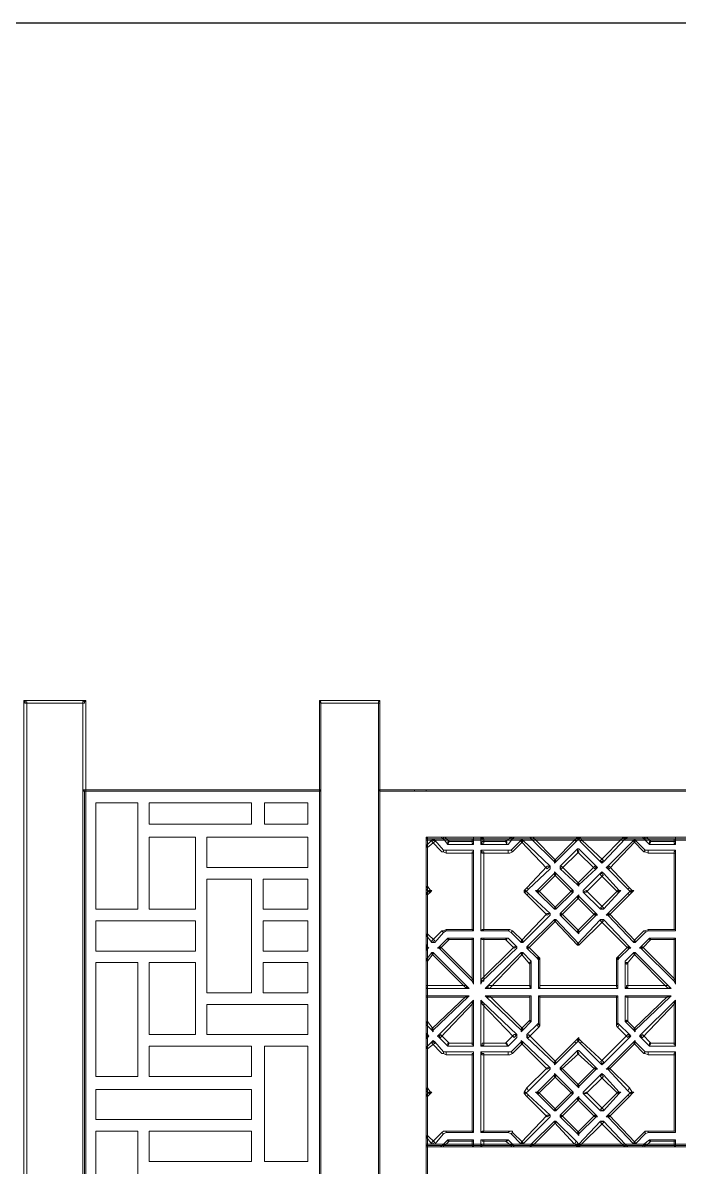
# Model space of a CAD drawing. Extents: x -66030 to 95157, y -13132 to 45879.
# Drawn here: x 75924 to 77701, y 42776 to 45879 of the extents above; entities that cross this region are included whole.
import ezdxf

# ---------------------------------------------------------------- set-up
doc = ezdxf.new("R2010")
doc.units = 0
doc.header["$LTSCALE"] = 100
doc.header["$MEASUREMENT"] = 0
doc.layers.get('0').update_dxf_attribs({"linetype": 'CONTINUOUS'})
doc.layers.add('3', color=11, linetype='CONTINUOUS')

msp = doc.modelspace()

# ---------------------------------------------------------------- linework, layer by layer
at = {"lineweight": 0}
for points in [[(75926.2, 44037.6), (75930.1, 44033.7), (76090.3, 44033.7), (76090.3, 44041.5), (75930.1, 44041.5), (75926.2, 44037.6), (75930.1, 44041.5), (75926.2, 44041.5), (75926.2, 44037.6)], [(75930.1, 39315.3), (75934, 39319.2), (75934, 44037.6), (75926.2, 44037.6), (75926.2, 39319.2), (75930.1, 39315.3), (75926.2, 39319.2), (75926.2, 39315.3), (75930.1, 39315.3)], [(76090.3, 44041.5), (76086.3, 44037.6), (76086.3, 39319.2), (76094.2, 39319.2), (76094.2, 44037.6), (76090.3, 44041.5), (76094.2, 44037.6), (76094.2, 44041.5), (76090.3, 44041.5)], [(76726.9, 44037.6), (76730.8, 44033.7), (76891, 44033.7), (76891, 44041.5), (76730.8, 44041.5), (76726.9, 44037.6), (76730.8, 44041.5), (76726.9, 44041.5), (76726.9, 44037.6)], [(76730.8, 39315.3), (76730.8, 39319.2), (76730.8, 44037.6), (76726.9, 44037.6), (76726.9, 39319.2), (76730.8, 39315.3), (76726.9, 39319.2), (76726.9, 39315.3), (76730.8, 39315.3)], [(76891, 44041.5), (76887.1, 44037.6), (76887.1, 39319.2), (76891, 39319.2), (76891, 44037.6), (76891, 44041.5), (76891, 44037.6), (76891, 44041.5), (76891, 44041.5)], [(76086.3, 43795.4), (76090.3, 43795.4), (76730.8, 43795.4), (76730.8, 43799.3), (76090.3, 43799.3), (76086.3, 43795.4), (76090.3, 43799.3), (76086.3, 43799.3), (76086.3, 43795.4)], [(76090.3, 39475.4), (76094.2, 39479.3), (76094.2, 43795.4), (76086.3, 43795.4), (76086.3, 39479.3), (76090.3, 39475.4), (76086.3, 39479.3), (76086.3, 39475.4), (76090.3, 39475.4)], [(76090.3, 43795.4), (76730.8, 43795.4), (76730.8, 39479.3), (76090.3, 39479.3), (76090.3, 43795.4)], [(76730.8, 43799.3), (76726.9, 43795.4), (76726.9, 39479.3), (76730.8, 39479.3), (76730.8, 43795.4), (76730.8, 43799.3), (76730.8, 43795.4), (76730.8, 43799.3), (76730.8, 43799.3)], [(76891, 43799.3), (76887.1, 43795.4), (76887.1, 39319.2), (76891, 39319.2), (76891, 43795.4), (76891, 43799.3), (76891, 43799.3), (76887.1, 43799.3), (76887.1, 43795.4)], [(76984.7, 43795.4), (76984.7, 43799.3), (76891, 43799.3), (76891, 43795.4), (76984.7, 43795.4), (76984.7, 43795.4), (76984.7, 43799.3), (76984.7, 43799.3), (76984.7, 43799.3)], [(77016, 43795.4), (77016, 43799.3), (76984.7, 43799.3), (76984.7, 43795.4), (77016, 43795.4), (77016, 43795.4), (77016, 43799.3), (77016, 43799.3), (77016, 43799.3)], [(81121.1, 43795.4), (81121.1, 43799.3), (77016, 43799.3), (77016, 43795.4), (81121.1, 43795.4), (81121.1, 43795.4), (81121.1, 43799.3), (81121.1, 43799.3), (81121.1, 43799.3)], [(76234.8, 43764.2), (76234.8, 43475.1), (76121.5, 43475.1), (76121.5, 43764.2), (76234.8, 43764.2)], [(76543.3, 43764.2), (76543.3, 43705.6), (76266, 43705.6), (76266, 43764.2), (76543.3, 43764.2)], [(76695.7, 43705.6), (76578.5, 43705.6), (76578.5, 43764.2), (76695.7, 43764.2), (76695.7, 43705.6)], [(76266, 43475.1), (76266, 43670.4), (76391, 43670.4), (76391, 43475.1), (76266, 43475.1)], [(76695.7, 43588.4), (76422.3, 43588.4), (76422.3, 43670.4), (76695.7, 43670.4), (76695.7, 43588.4)], [(77016, 43670.4), (77016, 43666.5), (81121.1, 43666.5), (81121.1, 43670.4), (77016, 43670.4), (77016, 43670.4), (77016, 43670.4), (77016, 43670.4), (77016, 43670.4)], [(77016, 39315.3), (77019.9, 39319.2), (77019.9, 43670.4), (77016, 43670.4), (77016, 39319.2), (77016, 39315.3), (77016, 39315.3), (77019.9, 39315.3), (77019.9, 39319.2)], [(81125, 43666.5), (81121.1, 43670.4), (77016, 43670.4), (77016, 43662.6), (81121.1, 43662.6), (81125, 43666.5), (81125, 43666.5), (81125, 43670.4), (81121.1, 43670.4)], [(77016, 43670.4), (77016, 43666.5), (77016, 42834.6), (77019.9, 42834.6), (77019.9, 43666.5), (77016, 43670.4), (77016, 43670.4), (77016, 43670.4), (77016, 43666.5)], [(77039.4, 43662.6), (77031.6, 43662.6), (77016, 43647), (77019.9, 43643.1), (77039.4, 43658.7), (77039.4, 43662.6), (77039.4, 43662.6), (77035.5, 43666.5), (77031.6, 43662.6)], [(77062.8, 43631.4), (77062.8, 43635.3), (77039.4, 43662.6), (77031.6, 43658.7), (77058.9, 43631.4), (77062.8, 43631.4), (77058.9, 43631.4), (77058.9, 43631.4), (77062.8, 43631.4)], [(77062.8, 43670.4), (77062.8, 43666.5), (77074.6, 43650.9), (77078.5, 43658.7), (77066.7, 43670.4), (77062.8, 43670.4), (77062.8, 43670.4), (77055, 43670.4), (77062.8, 43666.5)], [(77144.9, 43666.5), (77144.9, 43670.4), (77062.8, 43670.4), (77062.8, 43662.6), (77144.9, 43662.6), (77144.9, 43666.5), (77144.9, 43666.5), (77144.9, 43670.4), (77144.9, 43670.4)], [(77074.6, 43650.9), (77074.6, 43650.9), (77144.9, 43650.9), (77144.9, 43658.7), (77074.6, 43658.7), (77074.6, 43650.9), (77074.6, 43650.9), (77074.6, 43650.9), (77074.6, 43650.9)], [(77144.9, 43650.9), (77144.9, 43654.8), (77144.9, 43666.5), (77141, 43666.5), (77141, 43654.8), (77144.9, 43650.9), (77144.9, 43650.9), (77144.9, 43650.9), (77144.9, 43654.8)], [(77168.3, 43670.4), (77164.4, 43666.5), (77164.4, 43654.8), (77172.2, 43654.8), (77172.2, 43666.5), (77168.3, 43670.4), (77168.3, 43670.4), (77164.4, 43670.4), (77164.4, 43666.5)], [(77164.4, 43654.8), (77168.3, 43650.9), (77234.7, 43650.9), (77234.7, 43658.7), (77168.3, 43658.7), (77164.4, 43654.8), (77164.4, 43654.8), (77164.4, 43650.9), (77168.3, 43650.9)], [(77250.3, 43666.5), (77246.4, 43670.4), (77168.3, 43670.4), (77168.3, 43662.6), (77246.4, 43662.6), (77250.3, 43666.5), (77250.3, 43666.5), (77254.2, 43670.4), (77246.4, 43670.4)], [(77234.7, 43650.9), (77238.6, 43650.9), (77250.3, 43666.5), (77246.4, 43670.4), (77230.8, 43658.7), (77234.7, 43650.9), (77234.7, 43650.9), (77234.7, 43650.9), (77238.6, 43650.9)], [(77250.3, 43631.4), (77250.3, 43631.4), (77277.7, 43658.7), (77273.8, 43662.6), (77246.4, 43635.3), (77250.3, 43631.4), (77250.3, 43631.4), (77250.3, 43631.4), (77250.3, 43631.4)], [(77273.8, 43662.6), (77273.8, 43658.7), (77344.1, 43584.5), (77351.9, 43592.3), (77277.7, 43662.6), (77273.8, 43662.6), (77277.7, 43662.6), (77273.8, 43666.5), (77273.8, 43662.6)], [(77301.1, 43670.4), (77301.1, 43666.5), (77363.6, 43604), (77367.5, 43607.9), (77305, 43670.4), (77301.1, 43670.4), (77301.1, 43670.4), (77297.2, 43670.4), (77301.1, 43666.5)], [(77430, 43666.5), (77426.1, 43670.4), (77301.1, 43670.4), (77301.1, 43662.6), (77426.1, 43662.6), (77430, 43666.5), (77430, 43666.5), (77433.9, 43670.4), (77426.1, 43670.4)], [(77363.6, 43604), (77367.5, 43604), (77422.2, 43658.7), (77418.3, 43662.6), (77363.6, 43607.9), (77363.6, 43604), (77363.6, 43604), (77363.6, 43600.1), (77367.5, 43604)], [(77418.3, 43662.6), (77422.2, 43658.7), (77430, 43666.5), (77426.1, 43670.4), (77418.3, 43662.6), (77418.3, 43662.6), (77422.2, 43658.7), (77422.2, 43658.7), (77422.2, 43658.7)], [(77430, 43670.4), (77430, 43666.5), (77433.9, 43658.7), (77437.8, 43662.6), (77433.9, 43670.4), (77430, 43670.4), (77430, 43670.4), (77422.2, 43670.4), (77430, 43666.5)], [(77555, 43666.5), (77555, 43670.4), (77430, 43670.4), (77430, 43662.6), (77555, 43662.6), (77555, 43666.5), (77555, 43666.5), (77562.8, 43670.4), (77555, 43670.4)], [(77437.8, 43662.6), (77433.9, 43658.7), (77488.6, 43604), (77496.4, 43607.9), (77437.8, 43662.6), (77437.8, 43662.6), (77433.9, 43658.7), (77433.9, 43658.7), (77433.9, 43658.7)], [(77488.6, 43604), (77496.4, 43604), (77555, 43666.5), (77551.1, 43670.4), (77488.6, 43607.9), (77488.6, 43604), (77488.6, 43604), (77492.5, 43600.1), (77496.4, 43604)], [(77508.1, 43584.5), (77512, 43584.5), (77582.3, 43658.7), (77578.4, 43662.6), (77508.1, 43592.3), (77508.1, 43584.5), (77508.1, 43592.3), (77504.2, 43588.4), (77508.1, 43584.5)], [(77578.4, 43662.6), (77578.4, 43658.7), (77605.8, 43631.4), (77609.7, 43635.3), (77582.3, 43662.6), (77578.4, 43662.6), (77582.3, 43662.6), (77582.3, 43666.5), (77578.4, 43662.6)], [(77609.7, 43670.4), (77605.8, 43666.5), (77621.4, 43650.9), (77625.3, 43658.7), (77613.6, 43670.4), (77609.7, 43670.4), (77609.7, 43670.4), (77601.9, 43670.4), (77605.8, 43666.5)], [(77691.7, 43666.5), (77691.7, 43670.4), (77609.7, 43670.4), (77609.7, 43662.6), (77691.7, 43662.6), (77691.7, 43666.5), (77691.7, 43666.5), (77691.7, 43670.4), (77691.7, 43670.4)], [(77621.4, 43650.9), (77621.4, 43650.9), (77691.7, 43650.9), (77691.7, 43658.7), (77621.4, 43658.7), (77621.4, 43650.9), (77621.4, 43650.9), (77621.4, 43650.9), (77621.4, 43650.9)], [(77691.7, 43650.9), (77691.7, 43654.8), (77691.7, 43666.5), (77687.8, 43666.5), (77687.8, 43654.8), (77691.7, 43650.9), (77691.7, 43650.9), (77691.7, 43650.9), (77691.7, 43654.8)], [(77016, 43647), (77016, 43643.1), (77016, 43533.7), (77019.9, 43533.7), (77019.9, 43643.1), (77016, 43647), (77016, 43647), (77016, 43643.1), (77016, 43643.1)], [(77070.6, 43627.5), (77070.6, 43635.3), (77062.8, 43635.3), (77062.8, 43631.4), (77070.6, 43627.5), (77070.6, 43627.5), (77070.6, 43627.5), (77070.6, 43627.5), (77070.6, 43627.5)], [(77144.9, 43631.4), (77144.9, 43635.3), (77070.6, 43635.3), (77070.6, 43627.5), (77144.9, 43627.5), (77144.9, 43631.4), (77144.9, 43631.4), (77144.9, 43635.3), (77144.9, 43635.3)], [(77144.9, 43416.6), (77144.9, 43420.5), (77144.9, 43631.4), (77141, 43631.4), (77141, 43420.5), (77144.9, 43416.6), (77144.9, 43416.6), (77144.9, 43416.6), (77144.9, 43420.5)], [(77164.4, 43631.4), (77168.3, 43627.5), (77238.6, 43627.5), (77238.6, 43635.3), (77168.3, 43635.3), (77164.4, 43631.4), (77168.3, 43635.3), (77164.4, 43635.3), (77164.4, 43631.4)], [(77168.3, 43416.6), (77172.2, 43420.5), (77172.2, 43631.4), (77164.4, 43631.4), (77164.4, 43420.5), (77168.3, 43416.6), (77164.4, 43420.5), (77164.4, 43416.6), (77168.3, 43416.6)], [(77238.6, 43627.5), (77242.5, 43627.5), (77250.3, 43631.4), (77246.4, 43635.3), (77238.6, 43635.3), (77238.6, 43627.5), (77238.6, 43627.5), (77238.6, 43627.5), (77242.5, 43627.5)], [(77379.2, 43584.5), (77383.1, 43584.5), (77430, 43631.4), (77426.1, 43639.2), (77379.2, 43592.3), (77379.2, 43584.5), (77379.2, 43592.3), (77379.2, 43588.4), (77379.2, 43584.5)], [(77426.1, 43639.2), (77426.1, 43631.4), (77473, 43584.5), (77476.9, 43592.3), (77430, 43639.2), (77426.1, 43639.2), (77430, 43639.2), (77430, 43639.2), (77426.1, 43639.2)], [(77605.8, 43631.4), (77609.7, 43631.4), (77617.5, 43627.5), (77617.5, 43635.3), (77609.7, 43635.3), (77605.8, 43631.4), (77605.8, 43631.4), (77605.8, 43631.4), (77609.7, 43631.4)], [(77617.5, 43627.5), (77617.5, 43627.5), (77691.7, 43627.5), (77691.7, 43635.3), (77617.5, 43635.3), (77617.5, 43627.5), (77617.5, 43627.5), (77617.5, 43627.5), (77617.5, 43627.5)], [(77691.7, 43635.3), (77687.8, 43631.4), (77687.8, 43420.5), (77691.7, 43420.5), (77691.7, 43631.4), (77691.7, 43635.3), (77691.7, 43631.4), (77691.7, 43635.3), (77691.7, 43635.3)], [(77351.9, 43592.3), (77344.1, 43592.3), (77289.4, 43533.7), (77293.3, 43529.8), (77351.9, 43584.5), (77351.9, 43592.3), (77351.9, 43584.5), (77351.9, 43588.4), (77351.9, 43592.3)], [(77316.7, 43522), (77320.6, 43522), (77367.5, 43568.9), (77363.6, 43572.8), (77316.7, 43525.9), (77316.7, 43522), (77316.7, 43525.9), (77312.8, 43525.9), (77316.7, 43522)], [(77363.6, 43572.8), (77363.6, 43568.9), (77410.5, 43522), (77414.4, 43525.9), (77367.5, 43572.8), (77363.6, 43572.8), (77367.5, 43572.8), (77363.6, 43576.7), (77363.6, 43572.8)], [(77430, 43541.5), (77430, 43545.4), (77383.1, 43592.3), (77379.2, 43584.5), (77426.1, 43541.5), (77430, 43541.5), (77426.1, 43541.5), (77430, 43537.6), (77430, 43541.5)], [(77476.9, 43592.3), (77473, 43592.3), (77426.1, 43545.4), (77430, 43541.5), (77476.9, 43584.5), (77476.9, 43592.3), (77476.9, 43584.5), (77480.8, 43588.4), (77476.9, 43592.3)], [(77441.7, 43522), (77449.5, 43522), (77496.4, 43568.9), (77488.6, 43572.8), (77441.7, 43525.9), (77441.7, 43522), (77441.7, 43525.9), (77441.7, 43525.9), (77441.7, 43522)], [(77488.6, 43572.8), (77488.6, 43568.9), (77535.5, 43522), (77539.4, 43525.9), (77496.4, 43572.8), (77488.6, 43572.8), (77496.4, 43572.8), (77492.5, 43576.7), (77488.6, 43572.8)], [(77562.8, 43529.8), (77566.7, 43533.7), (77512, 43592.3), (77508.1, 43584.5), (77562.8, 43529.8), (77562.8, 43529.8), (77566.7, 43533.7), (77566.7, 43533.7), (77566.7, 43533.7)], [(76422.3, 43248.6), (76422.3, 43557.2), (76543.3, 43557.2), (76543.3, 43248.6), (76422.3, 43248.6)], [(76695.7, 43475.1), (76574.6, 43475.1), (76574.6, 43557.2), (76695.7, 43557.2), (76695.7, 43475.1)], [(77016, 43533.7), (77016, 43529.8), (77023.8, 43522), (77027.7, 43525.9), (77019.9, 43537.6), (77016, 43533.7), (77016, 43533.7), (77016, 43533.7), (77016, 43529.8)], [(77027.7, 43525.9), (77023.8, 43525.9), (77016, 43518.1), (77019.9, 43514.2), (77027.7, 43522), (77027.7, 43525.9), (77027.7, 43522), (77031.6, 43525.9), (77027.7, 43525.9)], [(77016, 43518.1), (77016, 43514.2), (77016, 43404.8), (77019.9, 43404.8), (77019.9, 43514.2), (77016, 43518.1), (77016, 43518.1), (77016, 43518.1), (77016, 43514.2)], [(77019.9, 43514.2), (77016, 43518.1), (77016, 43518.1), (77019.9, 43514.2), (77019.9, 43514.2), (77019.9, 43514.2), (77019.9, 43514.2), (77019.9, 43514.2), (77019.9, 43514.2)], [(77293.3, 43529.8), (77289.4, 43533.7), (77281.6, 43525.9), (77285.5, 43522), (77293.3, 43529.8), (77293.3, 43529.8), (77289.4, 43533.7), (77289.4, 43533.7), (77289.4, 43533.7)], [(77281.6, 43525.9), (77281.6, 43522), (77289.4, 43514.2), (77293.3, 43518.1), (77285.5, 43525.9), (77281.6, 43525.9), (77281.6, 43525.9), (77281.6, 43525.9), (77281.6, 43522)], [(77293.3, 43518.1), (77289.4, 43514.2), (77344.1, 43459.5), (77351.9, 43463.4), (77293.3, 43518.1), (77293.3, 43518.1), (77289.4, 43514.2), (77289.4, 43514.2), (77289.4, 43514.2)], [(77367.5, 43475.1), (77367.5, 43479), (77320.6, 43525.9), (77316.7, 43522), (77363.6, 43475.1), (77367.5, 43475.1), (77363.6, 43475.1), (77363.6, 43475.1), (77367.5, 43475.1)], [(77414.4, 43525.9), (77410.5, 43525.9), (77363.6, 43479), (77367.5, 43475.1), (77414.4, 43522), (77414.4, 43525.9), (77414.4, 43522), (77414.4, 43525.9), (77414.4, 43525.9)], [(77379.2, 43459.5), (77383.1, 43459.5), (77430, 43506.4), (77426.1, 43510.3), (77379.2, 43463.4), (77379.2, 43459.5), (77379.2, 43463.4), (77379.2, 43459.5), (77379.2, 43459.5)], [(77426.1, 43510.3), (77426.1, 43506.4), (77473, 43459.5), (77476.9, 43463.4), (77430, 43510.3), (77426.1, 43510.3), (77430, 43510.3), (77430, 43514.2), (77426.1, 43510.3)], [(77496.4, 43475.1), (77496.4, 43479), (77449.5, 43525.9), (77441.7, 43522), (77488.6, 43475.1), (77496.4, 43475.1), (77488.6, 43475.1), (77492.5, 43475.1), (77496.4, 43475.1)], [(77539.4, 43525.9), (77535.5, 43525.9), (77488.6, 43479), (77496.4, 43475.1), (77539.4, 43522), (77539.4, 43525.9), (77539.4, 43522), (77543.3, 43525.9), (77539.4, 43525.9)], [(77508.1, 43459.5), (77512, 43459.5), (77566.7, 43514.2), (77562.8, 43518.1), (77508.1, 43463.4), (77508.1, 43459.5), (77508.1, 43463.4), (77504.2, 43459.5), (77508.1, 43459.5)], [(77574.5, 43522), (77574.5, 43525.9), (77566.7, 43533.7), (77562.8, 43529.8), (77570.6, 43522), (77574.5, 43522), (77574.5, 43522), (77578.4, 43525.9), (77574.5, 43525.9)], [(77562.8, 43518.1), (77566.7, 43514.2), (77574.5, 43522), (77570.6, 43525.9), (77562.8, 43518.1), (77562.8, 43518.1), (77566.7, 43514.2), (77566.7, 43514.2), (77566.7, 43514.2)], [(76121.5, 43443.9), (76391, 43443.9), (76391, 43361.9), (76121.5, 43361.9), (76121.5, 43443.9)], [(76695.7, 43361.9), (76574.6, 43361.9), (76574.6, 43443.9), (76695.7, 43443.9), (76695.7, 43361.9)], [(77351.9, 43463.4), (77344.1, 43463.4), (77273.8, 43389.2), (77277.7, 43385.3), (77351.9, 43459.5), (77351.9, 43463.4), (77351.9, 43459.5), (77351.9, 43459.5), (77351.9, 43463.4)], [(77289.4, 43369.7), (77293.3, 43369.7), (77367.5, 43443.9), (77363.6, 43447.8), (77289.4, 43373.6), (77289.4, 43369.7), (77289.4, 43373.6), (77289.4, 43369.7), (77289.4, 43369.7)], [(77363.6, 43447.8), (77363.6, 43443.9), (77426.1, 43377.5), (77430, 43381.4), (77367.5, 43447.8), (77363.6, 43447.8), (77367.5, 43447.8), (77363.6, 43447.8), (77363.6, 43447.8)], [(77430, 43412.6), (77430, 43416.6), (77383.1, 43463.4), (77379.2, 43459.5), (77426.1, 43412.6), (77430, 43412.6), (77426.1, 43412.6), (77430, 43408.7), (77430, 43412.6)], [(77476.9, 43463.4), (77473, 43463.4), (77426.1, 43416.6), (77430, 43412.6), (77476.9, 43459.5), (77476.9, 43463.4), (77476.9, 43459.5), (77480.8, 43459.5), (77476.9, 43463.4)], [(77426.1, 43377.5), (77430, 43377.5), (77496.4, 43443.9), (77488.6, 43447.8), (77426.1, 43381.4), (77426.1, 43377.5), (77426.1, 43377.5), (77430, 43377.5), (77430, 43377.5)], [(77488.6, 43447.8), (77488.6, 43443.9), (77562.8, 43369.7), (77566.7, 43373.6), (77496.4, 43447.8), (77488.6, 43447.8), (77496.4, 43447.8), (77492.5, 43447.8), (77488.6, 43447.8)], [(77582.3, 43385.3), (77582.3, 43389.2), (77512, 43463.4), (77508.1, 43459.5), (77578.4, 43385.3), (77582.3, 43385.3), (77578.4, 43385.3), (77582.3, 43385.3), (77582.3, 43385.3)], [(77031.6, 43385.3), (77039.4, 43385.3), (77062.8, 43412.6), (77058.9, 43416.6), (77031.6, 43389.2), (77031.6, 43385.3), (77031.6, 43385.3), (77035.5, 43385.3), (77039.4, 43385.3)], [(77058.9, 43416.6), (77062.8, 43412.6), (77070.6, 43416.6), (77070.6, 43420.5), (77062.8, 43416.6), (77058.9, 43416.6), (77062.8, 43416.6), (77058.9, 43416.6), (77058.9, 43416.6)], [(77070.6, 43420.5), (77070.6, 43416.6), (77144.9, 43416.6), (77144.9, 43420.5), (77070.6, 43420.5), (77070.6, 43420.5), (77070.6, 43420.5), (77070.6, 43420.5), (77070.6, 43420.5)], [(77242.5, 43420.5), (77238.6, 43420.5), (77168.3, 43420.5), (77168.3, 43416.6), (77238.6, 43416.6), (77242.5, 43420.5), (77242.5, 43420.5), (77238.6, 43420.5), (77238.6, 43420.5)], [(77250.3, 43416.6), (77250.3, 43416.6), (77242.5, 43420.5), (77238.6, 43416.6), (77246.4, 43412.6), (77250.3, 43416.6), (77250.3, 43416.6), (77250.3, 43416.6), (77250.3, 43416.6)], [(77277.7, 43385.3), (77277.7, 43389.2), (77250.3, 43416.6), (77246.4, 43412.6), (77273.8, 43385.3), (77277.7, 43385.3), (77273.8, 43385.3), (77273.8, 43385.3), (77277.7, 43385.3)], [(77609.7, 43416.6), (77605.8, 43416.6), (77578.4, 43389.2), (77582.3, 43385.3), (77609.7, 43412.6), (77609.7, 43416.6), (77609.7, 43416.6), (77605.8, 43416.6), (77605.8, 43416.6)], [(77617.5, 43420.5), (77617.5, 43420.5), (77609.7, 43416.6), (77609.7, 43412.6), (77617.5, 43416.6), (77617.5, 43420.5), (77617.5, 43420.5), (77617.5, 43420.5), (77617.5, 43420.5)], [(77691.7, 43420.5), (77691.7, 43420.5), (77617.5, 43420.5), (77617.5, 43416.6), (77691.7, 43416.6), (77691.7, 43420.5), (77691.7, 43416.6), (77691.7, 43416.6), (77691.7, 43420.5)], [(77016, 43404.8), (77016, 43404.8), (77031.6, 43385.3), (77039.4, 43389.2), (77019.9, 43408.7), (77016, 43404.8), (77016, 43404.8), (77016, 43404.8), (77016, 43404.8)], [(77019.9, 43373.6), (77016, 43373.6), (77016, 43369.7), (77019.9, 43369.7), (77019.9, 43373.6), (77019.9, 43373.6), (77019.9, 43373.6), (77016, 43381.4), (77016, 43373.6)], [(77051.1, 43369.7), (77055, 43369.7), (77078.5, 43393.1), (77074.6, 43397), (77051.1, 43373.6), (77051.1, 43369.7), (77051.1, 43373.6), (77047.2, 43369.7), (77051.1, 43369.7)], [(77074.6, 43397), (77074.6, 43393.1), (77144.9, 43393.1), (77144.9, 43397), (77074.6, 43397), (77074.6, 43397), (77074.6, 43397), (77074.6, 43397), (77074.6, 43397)], [(77144.9, 43397), (77141, 43397), (77141, 43279.8), (77144.9, 43279.8), (77144.9, 43397), (77144.9, 43397), (77144.9, 43397), (77144.9, 43397), (77144.9, 43397)], [(77168.3, 43279.8), (77172.2, 43279.8), (77172.2, 43397), (77164.4, 43397), (77164.4, 43279.8), (77168.3, 43279.8), (77164.4, 43279.8), (77164.4, 43272), (77168.3, 43279.8)], [(77164.4, 43397), (77168.3, 43393.1), (77234.7, 43393.1), (77234.7, 43397), (77168.3, 43397), (77164.4, 43397), (77168.3, 43397), (77164.4, 43397), (77164.4, 43397)], [(77234.7, 43397), (77230.8, 43393.1), (77254.2, 43369.7), (77262, 43373.6), (77238.6, 43397), (77234.7, 43397), (77238.6, 43397), (77234.7, 43397), (77234.7, 43397)], [(77598, 43369.7), (77601.9, 43369.7), (77625.3, 43393.1), (77621.4, 43397), (77598, 43373.6), (77598, 43369.7), (77598, 43373.6), (77594, 43369.7), (77598, 43369.7)], [(77621.4, 43397), (77621.4, 43393.1), (77691.7, 43393.1), (77691.7, 43397), (77621.4, 43397), (77621.4, 43397), (77621.4, 43397), (77621.4, 43397), (77621.4, 43397)], [(77691.7, 43397), (77687.8, 43397), (77687.8, 43279.8), (77691.7, 43279.8), (77691.7, 43397), (77691.7, 43397), (77691.7, 43397), (77691.7, 43397), (77691.7, 43397)], [(77019.9, 43369.7), (77019.9, 43373.6), (77019.9, 43373.6), (77016, 43369.7), (77016, 43369.7), (77019.9, 43369.7), (77019.9, 43369.7), (77023.8, 43369.7), (77019.9, 43373.6)], [(77016, 43369.7), (77019.9, 43369.7), (77019.9, 43369.7), (77016, 43373.6), (77016, 43373.6), (77016, 43369.7), (77016, 43369.7), (77016, 43361.9), (77019.9, 43369.7)], [(77035.5, 43358), (77031.6, 43358), (77016, 43338.4), (77019.9, 43334.5), (77035.5, 43354.1), (77035.5, 43358), (77035.5, 43358), (77035.5, 43358), (77031.6, 43358)], [(77125.3, 43260.3), (77129.2, 43264.2), (77035.5, 43358), (77031.6, 43354.1), (77125.3, 43260.3), (77125.3, 43260.3), (77125.3, 43260.3), (77133.1, 43260.3), (77129.2, 43264.2)], [(77144.9, 43279.8), (77144.9, 43283.7), (77055, 43373.6), (77051.1, 43369.7), (77141, 43279.8), (77144.9, 43279.8), (77141, 43279.8), (77144.9, 43272), (77144.9, 43279.8)], [(77262, 43373.6), (77254.2, 43373.6), (77164.4, 43283.7), (77168.3, 43279.8), (77262, 43369.7), (77262, 43373.6), (77262, 43369.7), (77262, 43369.7), (77262, 43373.6)], [(77183.9, 43260.3), (77187.8, 43260.3), (77277.7, 43354.1), (77273.8, 43358), (77180, 43264.2), (77183.9, 43260.3), (77180, 43264.2), (77176.1, 43260.3), (77183.9, 43260.3)], [(77273.8, 43358), (77273.8, 43354.1), (77297.2, 43326.7), (77301.1, 43334.5), (77277.7, 43358), (77273.8, 43358), (77277.7, 43358), (77273.8, 43358), (77273.8, 43358)], [(77316.7, 43342.3), (77320.6, 43346.2), (77293.3, 43373.6), (77289.4, 43369.7), (77316.7, 43342.3), (77316.7, 43342.3), (77320.6, 43346.2), (77320.6, 43346.2), (77320.6, 43346.2)], [(77566.7, 43373.6), (77562.8, 43373.6), (77535.5, 43346.2), (77539.4, 43342.3), (77566.7, 43369.7), (77566.7, 43373.6), (77566.7, 43369.7), (77570.6, 43369.7), (77566.7, 43373.6)], [(77555, 43330.6), (77558.9, 43326.7), (77582.3, 43354.1), (77578.4, 43358), (77555, 43334.5), (77555, 43330.6), (77555, 43334.5), (77555, 43330.6), (77555, 43330.6)], [(77578.4, 43358), (77578.4, 43354.1), (77672.2, 43260.3), (77676.1, 43264.2), (77582.3, 43358), (77578.4, 43358), (77582.3, 43358), (77582.3, 43358), (77578.4, 43358)], [(77691.7, 43279.8), (77691.7, 43283.7), (77601.9, 43373.6), (77598, 43369.7), (77687.8, 43279.8), (77691.7, 43279.8), (77687.8, 43279.8), (77691.7, 43272), (77691.7, 43279.8)], [(76121.5, 43330.6), (76234.8, 43330.6), (76234.8, 43022), (76121.5, 43022), (76121.5, 43330.6)], [(76266, 43330.6), (76391, 43330.6), (76391, 43135.3), (76266, 43135.3), (76266, 43330.6)], [(76695.7, 43248.6), (76574.6, 43248.6), (76574.6, 43330.6), (76695.7, 43330.6), (76695.7, 43248.6)], [(77016, 43338.4), (77016, 43338.4), (77016, 43264.2), (77019.9, 43264.2), (77019.9, 43338.4), (77016, 43338.4), (77016, 43338.4), (77016, 43338.4), (77016, 43338.4)], [(77301.1, 43334.5), (77297.2, 43330.6), (77297.2, 43264.2), (77301.1, 43264.2), (77301.1, 43330.6), (77301.1, 43334.5), (77301.1, 43330.6), (77301.1, 43330.6), (77301.1, 43334.5)], [(77324.5, 43342.3), (77324.5, 43342.3), (77320.6, 43346.2), (77316.7, 43342.3), (77320.6, 43338.4), (77324.5, 43342.3), (77324.5, 43342.3), (77324.5, 43342.3), (77324.5, 43342.3)], [(77324.5, 43260.3), (77324.5, 43264.2), (77324.5, 43342.3), (77320.6, 43342.3), (77320.6, 43264.2), (77324.5, 43260.3), (77320.6, 43264.2), (77320.6, 43260.3), (77324.5, 43260.3)], [(77539.4, 43342.3), (77535.5, 43346.2), (77531.6, 43342.3), (77535.5, 43338.4), (77539.4, 43342.3), (77539.4, 43342.3), (77535.5, 43346.2), (77535.5, 43346.2), (77535.5, 43346.2)], [(77531.6, 43342.3), (77531.6, 43342.3), (77531.6, 43264.2), (77535.5, 43264.2), (77535.5, 43342.3), (77531.6, 43342.3), (77531.6, 43342.3), (77531.6, 43342.3), (77531.6, 43342.3)], [(77558.9, 43260.3), (77562.8, 43264.2), (77562.8, 43330.6), (77555, 43330.6), (77555, 43264.2), (77558.9, 43260.3), (77555, 43264.2), (77555, 43260.3), (77558.9, 43260.3)], [(77016, 43264.2), (77016, 43260.3), (77125.3, 43260.3), (77125.3, 43268.1), (77016, 43268.1), (77016, 43264.2), (77016, 43264.2), (77016, 43260.3), (77016, 43260.3)], [(77301.1, 43264.2), (77297.2, 43268.1), (77183.9, 43268.1), (77183.9, 43260.3), (77297.2, 43260.3), (77301.1, 43264.2), (77297.2, 43260.3), (77301.1, 43260.3), (77301.1, 43264.2)], [(77535.5, 43264.2), (77535.5, 43268.1), (77324.5, 43268.1), (77324.5, 43260.3), (77535.5, 43260.3), (77535.5, 43264.2), (77535.5, 43260.3), (77535.5, 43260.3), (77535.5, 43264.2)], [(77676.1, 43264.2), (77672.2, 43268.1), (77558.9, 43268.1), (77558.9, 43260.3), (77672.2, 43260.3), (77676.1, 43264.2), (77672.2, 43260.3), (77680, 43260.3), (77676.1, 43264.2)], [(77016, 43240.8), (77016, 43240.8), (77016, 43166.6), (77019.9, 43166.6), (77019.9, 43240.8), (77016, 43240.8), (77016, 43240.8), (77016, 43240.8), (77016, 43240.8)], [(77129.2, 43236.9), (77125.3, 43240.8), (77016, 43240.8), (77016, 43236.9), (77125.3, 43236.9), (77129.2, 43236.9), (77129.2, 43236.9), (77133.1, 43240.8), (77125.3, 43240.8)], [(77031.6, 43147), (77035.5, 43147), (77129.2, 43236.9), (77125.3, 43240.8), (77031.6, 43150.9), (77031.6, 43147), (77031.6, 43147), (77035.5, 43143.1), (77035.5, 43147)], [(77051.1, 43127.5), (77055, 43127.5), (77144.9, 43221.3), (77141, 43225.2), (77051.1, 43135.3), (77051.1, 43127.5), (77051.1, 43135.3), (77047.2, 43131.4), (77051.1, 43127.5)], [(77141, 43225.2), (77141, 43221.3), (77141, 43108), (77144.9, 43108), (77144.9, 43221.3), (77141, 43225.2), (77144.9, 43221.3), (77144.9, 43229.1), (77141, 43225.2)], [(77164.4, 43221.3), (77164.4, 43221.3), (77254.2, 43127.5), (77262, 43135.3), (77168.3, 43225.2), (77164.4, 43221.3), (77168.3, 43225.2), (77164.4, 43229.1), (77164.4, 43221.3)], [(77180, 43236.9), (77183.9, 43236.9), (77297.2, 43236.9), (77297.2, 43240.8), (77183.9, 43240.8), (77180, 43236.9), (77183.9, 43240.8), (77176.1, 43240.8), (77180, 43236.9)], [(77277.7, 43147), (77277.7, 43150.9), (77187.8, 43240.8), (77180, 43236.9), (77273.8, 43147), (77277.7, 43147), (77273.8, 43147), (77273.8, 43143.1), (77277.7, 43147)], [(77297.2, 43240.8), (77297.2, 43240.8), (77297.2, 43170.5), (77301.1, 43170.5), (77301.1, 43240.8), (77297.2, 43240.8), (77301.1, 43240.8), (77301.1, 43240.8), (77297.2, 43240.8)], [(77320.6, 43240.8), (77324.5, 43236.9), (77535.5, 43236.9), (77535.5, 43240.8), (77324.5, 43240.8), (77320.6, 43240.8), (77324.5, 43240.8), (77320.6, 43240.8), (77320.6, 43240.8)], [(77324.5, 43158.8), (77324.5, 43162.7), (77324.5, 43240.8), (77320.6, 43240.8), (77320.6, 43162.7), (77324.5, 43158.8), (77324.5, 43158.8), (77324.5, 43162.7), (77324.5, 43162.7)], [(77535.5, 43240.8), (77531.6, 43240.8), (77531.6, 43162.7), (77535.5, 43162.7), (77535.5, 43240.8), (77535.5, 43240.8), (77535.5, 43240.8), (77535.5, 43240.8), (77535.5, 43240.8)], [(77555, 43240.8), (77558.9, 43236.9), (77672.2, 43236.9), (77672.2, 43240.8), (77558.9, 43240.8), (77555, 43240.8), (77558.9, 43240.8), (77555, 43240.8), (77555, 43240.8)], [(77555, 43170.5), (77562.8, 43170.5), (77562.8, 43240.8), (77555, 43240.8), (77555, 43170.5), (77555, 43170.5), (77555, 43170.5), (77555, 43170.5), (77555, 43170.5)], [(77672.2, 43240.8), (77672.2, 43240.8), (77578.4, 43150.9), (77582.3, 43147), (77676.1, 43236.9), (77672.2, 43240.8), (77676.1, 43236.9), (77680, 43240.8), (77672.2, 43240.8)], [(77598, 43127.5), (77601.9, 43127.5), (77691.7, 43221.3), (77687.8, 43225.2), (77598, 43135.3), (77598, 43127.5), (77598, 43135.3), (77594, 43131.4), (77598, 43127.5)], [(77687.8, 43225.2), (77687.8, 43221.3), (77687.8, 43108), (77691.7, 43108), (77691.7, 43221.3), (77687.8, 43225.2), (77691.7, 43221.3), (77691.7, 43229.1), (77687.8, 43225.2)], [(76695.7, 43135.3), (76422.3, 43135.3), (76422.3, 43217.3), (76695.7, 43217.3), (76695.7, 43135.3)], [(77168.3, 43104.1), (77172.2, 43108), (77172.2, 43221.3), (77164.4, 43221.3), (77164.4, 43108), (77168.3, 43104.1), (77164.4, 43108), (77164.4, 43104.1), (77168.3, 43104.1)], [(77016, 43166.6), (77016, 43162.7), (77031.6, 43147), (77035.5, 43150.9), (77019.9, 43170.5), (77016, 43166.6), (77016, 43166.6), (77016, 43166.6), (77016, 43162.7)], [(77301.1, 43170.5), (77297.2, 43174.4), (77273.8, 43150.9), (77277.7, 43147), (77301.1, 43170.5), (77301.1, 43170.5), (77301.1, 43170.5), (77301.1, 43170.5), (77301.1, 43170.5)], [(77289.4, 43127.5), (77293.3, 43127.5), (77320.6, 43154.9), (77316.7, 43162.7), (77289.4, 43135.3), (77289.4, 43127.5), (77289.4, 43135.3), (77289.4, 43131.4), (77289.4, 43127.5)], [(77316.7, 43162.7), (77320.6, 43154.9), (77324.5, 43158.8), (77320.6, 43166.6), (77316.7, 43162.7), (77316.7, 43162.7), (77320.6, 43154.9), (77320.6, 43154.9), (77320.6, 43154.9)], [(77531.6, 43162.7), (77531.6, 43158.8), (77535.5, 43154.9), (77539.4, 43162.7), (77535.5, 43166.6), (77531.6, 43162.7), (77531.6, 43162.7), (77531.6, 43162.7), (77531.6, 43158.8)], [(77539.4, 43162.7), (77535.5, 43154.9), (77562.8, 43127.5), (77566.7, 43135.3), (77539.4, 43162.7), (77539.4, 43162.7), (77535.5, 43154.9), (77535.5, 43154.9), (77535.5, 43154.9)], [(77582.3, 43147), (77582.3, 43150.9), (77558.9, 43174.4), (77555, 43170.5), (77578.4, 43147), (77582.3, 43147), (77578.4, 43147), (77582.3, 43143.1), (77582.3, 43147)], [(77019.9, 43135.3), (77016, 43131.4), (77016, 43131.4), (77019.9, 43131.4), (77019.9, 43131.4), (77019.9, 43135.3), (77019.9, 43135.3), (77016, 43139.2), (77016, 43131.4)], [(77019.9, 43127.5), (77019.9, 43135.3), (77019.9, 43135.3), (77016, 43131.4), (77016, 43127.5), (77019.9, 43127.5), (77019.9, 43127.5), (77023.8, 43131.4), (77019.9, 43135.3)], [(77016, 43131.4), (77019.9, 43127.5), (77019.9, 43127.5), (77016, 43135.3), (77016, 43131.4), (77016, 43131.4), (77016, 43131.4), (77016, 43123.6), (77019.9, 43127.5)], [(77074.6, 43104.1), (77078.5, 43111.9), (77055, 43135.3), (77051.1, 43127.5), (77074.6, 43104.1), (77074.6, 43104.1), (77074.6, 43104.1), (77074.6, 43104.1), (77074.6, 43104.1)], [(77262, 43135.3), (77254.2, 43135.3), (77230.8, 43111.9), (77238.6, 43104.1), (77262, 43127.5), (77262, 43135.3), (77262, 43127.5), (77262, 43131.4), (77262, 43135.3)], [(77367.5, 43057.2), (77367.5, 43061.1), (77293.3, 43135.3), (77289.4, 43127.5), (77363.6, 43057.2), (77367.5, 43057.2), (77363.6, 43057.2), (77363.6, 43053.3), (77367.5, 43057.2)], [(77566.7, 43135.3), (77562.8, 43135.3), (77488.6, 43061.1), (77496.4, 43057.2), (77566.7, 43127.5), (77566.7, 43135.3), (77566.7, 43127.5), (77570.6, 43131.4), (77566.7, 43135.3)], [(77621.4, 43104.1), (77625.3, 43111.9), (77601.9, 43135.3), (77598, 43127.5), (77621.4, 43104.1), (77621.4, 43104.1), (77621.4, 43104.1), (77621.4, 43104.1), (77621.4, 43104.1)], [(76266, 43022), (76266, 43104.1), (76543.3, 43104.1), (76543.3, 43022), (76266, 43022)], [(76695.7, 42791.6), (76578.5, 42791.6), (76578.5, 43104.1), (76695.7, 43104.1), (76695.7, 42791.6)], [(77039.4, 43115.8), (77031.6, 43115.8), (77016, 43100.2), (77019.9, 43096.3), (77039.4, 43111.9), (77039.4, 43115.8), (77039.4, 43115.8), (77035.5, 43119.7), (77031.6, 43115.8)], [(77016, 43100.2), (77016, 43096.3), (77016, 42986.9), (77019.9, 42986.9), (77019.9, 43096.3), (77016, 43100.2), (77016, 43100.2), (77016, 43096.3), (77016, 43096.3)], [(77062.8, 43084.5), (77062.8, 43088.4), (77039.4, 43115.8), (77031.6, 43111.9), (77058.9, 43084.5), (77062.8, 43084.5), (77058.9, 43084.5), (77058.9, 43084.5), (77062.8, 43084.5)], [(77144.9, 43108), (77144.9, 43111.9), (77074.6, 43111.9), (77074.6, 43104.1), (77144.9, 43104.1), (77144.9, 43108), (77144.9, 43104.1), (77144.9, 43104.1), (77144.9, 43108)], [(77238.6, 43104.1), (77234.7, 43111.9), (77168.3, 43111.9), (77168.3, 43104.1), (77234.7, 43104.1), (77238.6, 43104.1), (77234.7, 43104.1), (77234.7, 43104.1), (77238.6, 43104.1)], [(77250.3, 43084.5), (77250.3, 43084.5), (77277.7, 43111.9), (77273.8, 43115.8), (77246.4, 43088.4), (77250.3, 43084.5), (77250.3, 43084.5), (77250.3, 43084.5), (77250.3, 43084.5)], [(77273.8, 43115.8), (77273.8, 43111.9), (77344.1, 43041.6), (77351.9, 43045.5), (77277.7, 43115.8), (77273.8, 43115.8), (77277.7, 43115.8), (77273.8, 43119.7), (77273.8, 43115.8)], [(77422.2, 43111.9), (77418.3, 43115.8), (77363.6, 43061.1), (77367.5, 43057.2), (77422.2, 43111.9), (77422.2, 43111.9), (77418.3, 43115.8), (77418.3, 43115.8), (77418.3, 43115.8)], [(77430, 43123.6), (77426.1, 43123.6), (77418.3, 43115.8), (77422.2, 43111.9), (77430, 43119.7), (77430, 43123.6), (77430, 43123.6), (77430, 43127.5), (77426.1, 43123.6)], [(77433.9, 43111.9), (77437.8, 43115.8), (77430, 43123.6), (77426.1, 43119.7), (77433.9, 43111.9), (77433.9, 43111.9), (77437.8, 43115.8), (77437.8, 43115.8), (77437.8, 43115.8)], [(77496.4, 43057.2), (77496.4, 43061.1), (77437.8, 43115.8), (77433.9, 43111.9), (77488.6, 43057.2), (77496.4, 43057.2), (77488.6, 43057.2), (77492.5, 43053.3), (77496.4, 43057.2)], [(77508.1, 43041.6), (77512, 43041.6), (77582.3, 43111.9), (77578.4, 43115.8), (77508.1, 43045.5), (77508.1, 43041.6), (77508.1, 43045.5), (77504.2, 43041.6), (77508.1, 43041.6)], [(77578.4, 43115.8), (77578.4, 43111.9), (77605.8, 43084.5), (77609.7, 43088.4), (77582.3, 43115.8), (77578.4, 43115.8), (77582.3, 43115.8), (77582.3, 43119.7), (77578.4, 43115.8)], [(77691.7, 43108), (77691.7, 43111.9), (77621.4, 43111.9), (77621.4, 43104.1), (77691.7, 43104.1), (77691.7, 43108), (77691.7, 43104.1), (77691.7, 43104.1), (77691.7, 43108)], [(77070.6, 43080.6), (77070.6, 43088.4), (77062.8, 43088.4), (77062.8, 43084.5), (77070.6, 43080.6), (77070.6, 43080.6), (77070.6, 43080.6), (77070.6, 43080.6), (77070.6, 43080.6)], [(77144.9, 43084.5), (77144.9, 43088.4), (77070.6, 43088.4), (77070.6, 43080.6), (77144.9, 43080.6), (77144.9, 43084.5), (77144.9, 43084.5), (77144.9, 43088.4), (77144.9, 43088.4)], [(77144.9, 42869.7), (77144.9, 42873.6), (77144.9, 43084.5), (77141, 43084.5), (77141, 42873.6), (77144.9, 42869.7), (77144.9, 42869.7), (77144.9, 42869.7), (77144.9, 42873.6)], [(77164.4, 43084.5), (77168.3, 43080.6), (77238.6, 43080.6), (77238.6, 43088.4), (77168.3, 43088.4), (77164.4, 43084.5), (77168.3, 43088.4), (77164.4, 43088.4), (77164.4, 43084.5)], [(77168.3, 42869.7), (77172.2, 42873.6), (77172.2, 43084.5), (77164.4, 43084.5), (77164.4, 42873.6), (77168.3, 42869.7), (77164.4, 42873.6), (77164.4, 42869.7), (77168.3, 42869.7)], [(77238.6, 43080.6), (77242.5, 43080.6), (77250.3, 43084.5), (77246.4, 43088.4), (77238.6, 43088.4), (77238.6, 43080.6), (77238.6, 43080.6), (77238.6, 43080.6), (77242.5, 43080.6)], [(77379.2, 43041.6), (77383.1, 43041.6), (77430, 43084.5), (77426.1, 43092.4), (77379.2, 43045.5), (77379.2, 43041.6), (77379.2, 43045.5), (77379.2, 43041.6), (77379.2, 43041.6)], [(77426.1, 43092.4), (77426.1, 43084.5), (77473, 43041.6), (77476.9, 43045.5), (77430, 43092.4), (77426.1, 43092.4), (77430, 43092.4), (77430, 43092.4), (77426.1, 43092.4)], [(77605.8, 43084.5), (77609.7, 43084.5), (77617.5, 43080.6), (77617.5, 43088.4), (77609.7, 43088.4), (77605.8, 43084.5), (77605.8, 43084.5), (77605.8, 43084.5), (77609.7, 43084.5)], [(77617.5, 43080.6), (77617.5, 43080.6), (77691.7, 43080.6), (77691.7, 43088.4), (77617.5, 43088.4), (77617.5, 43080.6), (77617.5, 43080.6), (77617.5, 43080.6), (77617.5, 43080.6)], [(77691.7, 43088.4), (77687.8, 43084.5), (77687.8, 42873.6), (77691.7, 42873.6), (77691.7, 43084.5), (77691.7, 43088.4), (77691.7, 43084.5), (77691.7, 43088.4), (77691.7, 43088.4)], [(77351.9, 43045.5), (77344.1, 43045.5), (77289.4, 42990.8), (77293.3, 42983), (77351.9, 43041.6), (77351.9, 43045.5), (77351.9, 43041.6), (77351.9, 43041.6), (77351.9, 43045.5)], [(77430, 42994.7), (77430, 42998.6), (77383.1, 43045.5), (77379.2, 43041.6), (77426.1, 42994.7), (77430, 42994.7), (77426.1, 42994.7), (77430, 42990.8), (77430, 42994.7)], [(77476.9, 43045.5), (77473, 43045.5), (77426.1, 42998.6), (77430, 42994.7), (77476.9, 43041.6), (77476.9, 43045.5), (77476.9, 43041.6), (77480.8, 43041.6), (77476.9, 43045.5)], [(77562.8, 42983), (77566.7, 42990.8), (77512, 43045.5), (77508.1, 43041.6), (77562.8, 42983), (77562.8, 42983), (77566.7, 42990.8), (77566.7, 42990.8), (77566.7, 42990.8)], [(77316.7, 42975.2), (77320.6, 42975.2), (77367.5, 43022), (77363.6, 43026), (77316.7, 42979.1), (77316.7, 42975.2), (77316.7, 42979.1), (77312.8, 42979.1), (77316.7, 42975.2)], [(77363.6, 43026), (77363.6, 43022), (77410.5, 42975.2), (77414.4, 42979.1), (77367.5, 43026), (77363.6, 43026), (77367.5, 43026), (77363.6, 43029.9), (77363.6, 43026)], [(77441.7, 42975.2), (77449.5, 42975.2), (77496.4, 43022), (77488.6, 43026), (77441.7, 42979.1), (77441.7, 42975.2), (77441.7, 42979.1), (77441.7, 42979.1), (77441.7, 42975.2)], [(77488.6, 43026), (77488.6, 43022), (77535.5, 42975.2), (77539.4, 42979.1), (77496.4, 43026), (77488.6, 43026), (77496.4, 43026), (77492.5, 43029.9), (77488.6, 43026)], [(76121.5, 42986.9), (76543.3, 42986.9), (76543.3, 42904.9), (76121.5, 42904.9), (76121.5, 42986.9)], [(77019.9, 42990.8), (77016, 42983), (77023.8, 42975.2), (77027.7, 42979.1), (77019.9, 42990.8), (77019.9, 42990.8), (77019.9, 42990.8), (77019.9, 42990.8), (77019.9, 42990.8)], [(77016, 42986.9), (77016, 42983), (77016, 42983), (77019.9, 42990.8), (77019.9, 42990.8), (77016, 42986.9), (77016, 42986.9), (77016, 42986.9), (77016, 42983)], [(77027.7, 42979.1), (77023.8, 42979.1), (77016, 42971.3), (77019.9, 42967.4), (77027.7, 42975.2), (77027.7, 42979.1), (77027.7, 42975.2), (77031.6, 42979.1), (77027.7, 42979.1)], [(77293.3, 42983), (77289.4, 42990.8), (77281.6, 42979.1), (77285.5, 42975.2), (77293.3, 42983), (77293.3, 42983), (77289.4, 42990.8), (77289.4, 42990.8), (77289.4, 42990.8)], [(77281.6, 42979.1), (77281.6, 42975.2), (77289.4, 42967.4), (77293.3, 42971.3), (77285.5, 42979.1), (77281.6, 42979.1), (77281.6, 42979.1), (77281.6, 42979.1), (77281.6, 42975.2)], [(77367.5, 42928.3), (77367.5, 42932.2), (77320.6, 42979.1), (77316.7, 42975.2), (77363.6, 42928.3), (77367.5, 42928.3), (77363.6, 42928.3), (77363.6, 42928.3), (77367.5, 42928.3)], [(77414.4, 42979.1), (77410.5, 42979.1), (77363.6, 42932.2), (77367.5, 42928.3), (77414.4, 42975.2), (77414.4, 42979.1), (77414.4, 42975.2), (77414.4, 42979.1), (77414.4, 42979.1)], [(77496.4, 42928.3), (77496.4, 42932.2), (77449.5, 42979.1), (77441.7, 42975.2), (77488.6, 42928.3), (77496.4, 42928.3), (77488.6, 42928.3), (77492.5, 42928.3), (77496.4, 42928.3)], [(77539.4, 42979.1), (77535.5, 42979.1), (77488.6, 42932.2), (77496.4, 42928.3), (77539.4, 42975.2), (77539.4, 42979.1), (77539.4, 42975.2), (77543.3, 42979.1), (77539.4, 42979.1)], [(77574.5, 42975.2), (77574.5, 42979.1), (77566.7, 42990.8), (77562.8, 42983), (77570.6, 42975.2), (77574.5, 42975.2), (77574.5, 42975.2), (77578.4, 42979.1), (77574.5, 42979.1)], [(77562.8, 42971.3), (77566.7, 42967.4), (77574.5, 42975.2), (77570.6, 42979.1), (77562.8, 42971.3), (77562.8, 42971.3), (77566.7, 42967.4), (77566.7, 42967.4), (77566.7, 42967.4)], [(77016, 42971.3), (77016, 42971.3), (77016, 42858), (77019.9, 42858), (77019.9, 42971.3), (77016, 42971.3), (77016, 42971.3), (77016, 42971.3), (77016, 42971.3)], [(77293.3, 42971.3), (77289.4, 42967.4), (77344.1, 42912.7), (77351.9, 42916.6), (77293.3, 42971.3), (77293.3, 42971.3), (77289.4, 42967.4), (77289.4, 42967.4), (77289.4, 42967.4)], [(77379.2, 42912.7), (77383.1, 42912.7), (77430, 42959.6), (77426.1, 42963.5), (77379.2, 42916.6), (77379.2, 42912.7), (77379.2, 42916.6), (77379.2, 42912.7), (77379.2, 42912.7)], [(77426.1, 42963.5), (77426.1, 42959.6), (77473, 42912.7), (77476.9, 42916.6), (77430, 42963.5), (77426.1, 42963.5), (77430, 42963.5), (77430, 42967.4), (77426.1, 42963.5)], [(77508.1, 42912.7), (77512, 42912.7), (77566.7, 42967.4), (77562.8, 42971.3), (77508.1, 42916.6), (77508.1, 42912.7), (77508.1, 42916.6), (77504.2, 42912.7), (77508.1, 42912.7)], [(77351.9, 42916.6), (77344.1, 42916.6), (77273.8, 42842.4), (77277.7, 42838.5), (77351.9, 42912.7), (77351.9, 42916.6), (77351.9, 42912.7), (77351.9, 42912.7), (77351.9, 42916.6)], [(77430, 42865.8), (77430, 42869.7), (77383.1, 42916.6), (77379.2, 42912.7), (77426.1, 42865.8), (77430, 42865.8), (77426.1, 42865.8), (77430, 42861.9), (77430, 42865.8)], [(77476.9, 42916.6), (77473, 42916.6), (77426.1, 42869.7), (77430, 42865.8), (77476.9, 42912.7), (77476.9, 42916.6), (77476.9, 42912.7), (77480.8, 42912.7), (77476.9, 42916.6)], [(77582.3, 42838.5), (77582.3, 42842.4), (77512, 42916.6), (77508.1, 42912.7), (77578.4, 42838.5), (77582.3, 42838.5), (77578.4, 42838.5), (77582.3, 42838.5), (77582.3, 42838.5)], [(77367.5, 42901), (77363.6, 42901), (77301.1, 42838.5), (77305, 42834.6), (77367.5, 42897.1), (77367.5, 42901), (77367.5, 42901), (77363.6, 42901), (77363.6, 42901)], [(77418.3, 42838.5), (77422.2, 42846.3), (77367.5, 42901), (77363.6, 42897.1), (77418.3, 42838.5), (77418.3, 42838.5), (77422.2, 42846.3), (77422.2, 42846.3), (77422.2, 42846.3)], [(77496.4, 42901), (77488.6, 42901), (77430, 42838.5), (77433.9, 42834.6), (77496.4, 42897.1), (77496.4, 42901), (77496.4, 42901), (77492.5, 42901), (77488.6, 42901)], [(77555, 42830.7), (77555, 42838.5), (77496.4, 42901), (77488.6, 42897.1), (77551.1, 42834.6), (77555, 42830.7), (77555, 42830.7), (77562.8, 42830.7), (77555, 42838.5)], [(76121.5, 42873.6), (76234.8, 42873.6), (76234.8, 42565.1), (76121.5, 42565.1), (76121.5, 42873.6)], [(76266, 42873.6), (76543.3, 42873.6), (76543.3, 42791.6), (76266, 42791.6), (76266, 42873.6)], [(77016, 42858), (77016, 42858), (77031.6, 42838.5), (77039.4, 42842.4), (77019.9, 42861.9), (77016, 42858), (77016, 42858), (77016, 42858), (77016, 42858)], [(77031.6, 42838.5), (77039.4, 42838.5), (77062.8, 42865.8), (77058.9, 42869.7), (77031.6, 42842.4), (77031.6, 42838.5), (77031.6, 42838.5), (77035.5, 42838.5), (77039.4, 42838.5)], [(77058.9, 42869.7), (77062.8, 42865.8), (77070.6, 42869.7), (77070.6, 42873.6), (77062.8, 42873.6), (77058.9, 42869.7), (77062.8, 42873.6), (77058.9, 42869.7), (77058.9, 42869.7)], [(77070.6, 42873.6), (77070.6, 42869.7), (77144.9, 42869.7), (77144.9, 42873.6), (77070.6, 42873.6), (77070.6, 42873.6), (77070.6, 42873.6), (77070.6, 42873.6), (77070.6, 42873.6)], [(77242.5, 42873.6), (77238.6, 42873.6), (77168.3, 42873.6), (77168.3, 42869.7), (77238.6, 42869.7), (77242.5, 42873.6), (77242.5, 42873.6), (77238.6, 42873.6), (77238.6, 42873.6)], [(77250.3, 42869.7), (77250.3, 42873.6), (77242.5, 42873.6), (77238.6, 42869.7), (77246.4, 42865.8), (77250.3, 42869.7), (77250.3, 42869.7), (77250.3, 42869.7), (77250.3, 42873.6)], [(77277.7, 42838.5), (77277.7, 42842.4), (77250.3, 42869.7), (77246.4, 42865.8), (77273.8, 42838.5), (77277.7, 42838.5), (77273.8, 42838.5), (77273.8, 42838.5), (77277.7, 42838.5)], [(77609.7, 42873.6), (77605.8, 42869.7), (77578.4, 42842.4), (77582.3, 42838.5), (77609.7, 42865.8), (77609.7, 42873.6), (77609.7, 42873.6), (77605.8, 42869.7), (77605.8, 42869.7)], [(77617.5, 42873.6), (77617.5, 42873.6), (77609.7, 42873.6), (77609.7, 42865.8), (77617.5, 42869.7), (77617.5, 42873.6), (77617.5, 42873.6), (77617.5, 42873.6), (77617.5, 42873.6)], [(77691.7, 42873.6), (77691.7, 42873.6), (77617.5, 42873.6), (77617.5, 42869.7), (77691.7, 42869.7), (77691.7, 42873.6), (77691.7, 42869.7), (77691.7, 42869.7), (77691.7, 42873.6)], [(77016, 42838.5), (77016, 42834.6), (81121.1, 42834.6), (81121.1, 42838.5), (77016, 42838.5), (77016, 42838.5), (77016, 42838.5), (77016, 42838.5), (77016, 42838.5)], [(77016, 42752.5), (77019.9, 42756.4), (77019.9, 42838.5), (77016, 42838.5), (77016, 42756.4), (77016, 42752.5), (77016, 42756.4), (77016, 42752.5), (77016, 42752.5)], [(77016, 42834.6), (77016, 42830.7), (81121.1, 42830.7), (81121.1, 42838.5), (77016, 42838.5), (77016, 42834.6), (77016, 42834.6), (77016, 42830.7), (77016, 42830.7)], [(77062.8, 42838.5), (77062.8, 42830.7), (77144.9, 42830.7), (77144.9, 42838.5), (77062.8, 42838.5), (77062.8, 42838.5), (77062.8, 42838.5), (77055, 42830.7), (77062.8, 42830.7)], [(77074.6, 42850.2), (77074.6, 42850.2), (77062.8, 42838.5), (77066.7, 42834.6), (77078.5, 42846.3), (77074.6, 42850.2), (77074.6, 42850.2), (77074.6, 42850.2), (77074.6, 42850.2)], [(77144.9, 42850.2), (77144.9, 42850.2), (77074.6, 42850.2), (77074.6, 42846.3), (77144.9, 42846.3), (77144.9, 42850.2), (77144.9, 42850.2), (77144.9, 42850.2), (77144.9, 42850.2)], [(77144.9, 42830.7), (77144.9, 42834.6), (77144.9, 42850.2), (77141, 42850.2), (77141, 42834.6), (77144.9, 42830.7), (77144.9, 42830.7), (77144.9, 42830.7), (77144.9, 42834.6)], [(77168.3, 42850.2), (77164.4, 42850.2), (77164.4, 42834.6), (77172.2, 42834.6), (77172.2, 42850.2), (77168.3, 42850.2), (77168.3, 42850.2), (77164.4, 42850.2), (77164.4, 42850.2)], [(77164.4, 42834.6), (77168.3, 42830.7), (77246.4, 42830.7), (77246.4, 42838.5), (77168.3, 42838.5), (77164.4, 42834.6), (77164.4, 42834.6), (77164.4, 42830.7), (77168.3, 42830.7)], [(77238.6, 42850.2), (77234.7, 42850.2), (77168.3, 42850.2), (77168.3, 42846.3), (77234.7, 42846.3), (77238.6, 42850.2), (77238.6, 42850.2), (77234.7, 42850.2), (77234.7, 42850.2)], [(77246.4, 42830.7), (77250.3, 42838.5), (77238.6, 42850.2), (77230.8, 42846.3), (77246.4, 42834.6), (77246.4, 42830.7), (77246.4, 42830.7), (77254.2, 42830.7), (77250.3, 42838.5)], [(77301.1, 42838.5), (77301.1, 42830.7), (77426.1, 42830.7), (77426.1, 42838.5), (77301.1, 42838.5), (77301.1, 42838.5), (77301.1, 42838.5), (77297.2, 42830.7), (77301.1, 42830.7)], [(77426.1, 42830.7), (77430, 42838.5), (77422.2, 42846.3), (77418.3, 42838.5), (77426.1, 42834.6), (77426.1, 42830.7), (77426.1, 42830.7), (77433.9, 42830.7), (77430, 42838.5)], [(77430, 42838.5), (77430, 42830.7), (77555, 42830.7), (77555, 42838.5), (77430, 42838.5), (77430, 42838.5), (77430, 42838.5), (77422.2, 42830.7), (77430, 42830.7)], [(77605.8, 42838.5), (77609.7, 42830.7), (77691.7, 42830.7), (77691.7, 42838.5), (77609.7, 42838.5), (77605.8, 42838.5), (77605.8, 42838.5), (77601.9, 42830.7), (77609.7, 42830.7)], [(77621.4, 42850.2), (77621.4, 42850.2), (77605.8, 42838.5), (77613.6, 42834.6), (77625.3, 42846.3), (77621.4, 42850.2), (77621.4, 42850.2), (77621.4, 42850.2), (77621.4, 42850.2)], [(77691.7, 42850.2), (77691.7, 42850.2), (77621.4, 42850.2), (77621.4, 42846.3), (77691.7, 42846.3), (77691.7, 42850.2), (77691.7, 42850.2), (77691.7, 42850.2), (77691.7, 42850.2)], [(77691.7, 42830.7), (77691.7, 42834.6), (77691.7, 42850.2), (77687.8, 42850.2), (77687.8, 42834.6), (77691.7, 42830.7), (77691.7, 42830.7), (77691.7, 42830.7), (77691.7, 42834.6)]]:
    msp.add_lwpolyline(points, close=True, dxfattribs=at)
at = {"layer": '3', "color": 2}
msp.add_lwpolyline([(95156.9, -13132.3), (-66009.4, -13132.3), (-66009.4, 45878.9), (95156.9, 45878.9)], close=True, dxfattribs=at)

doc.saveas('drawing.dxf')
